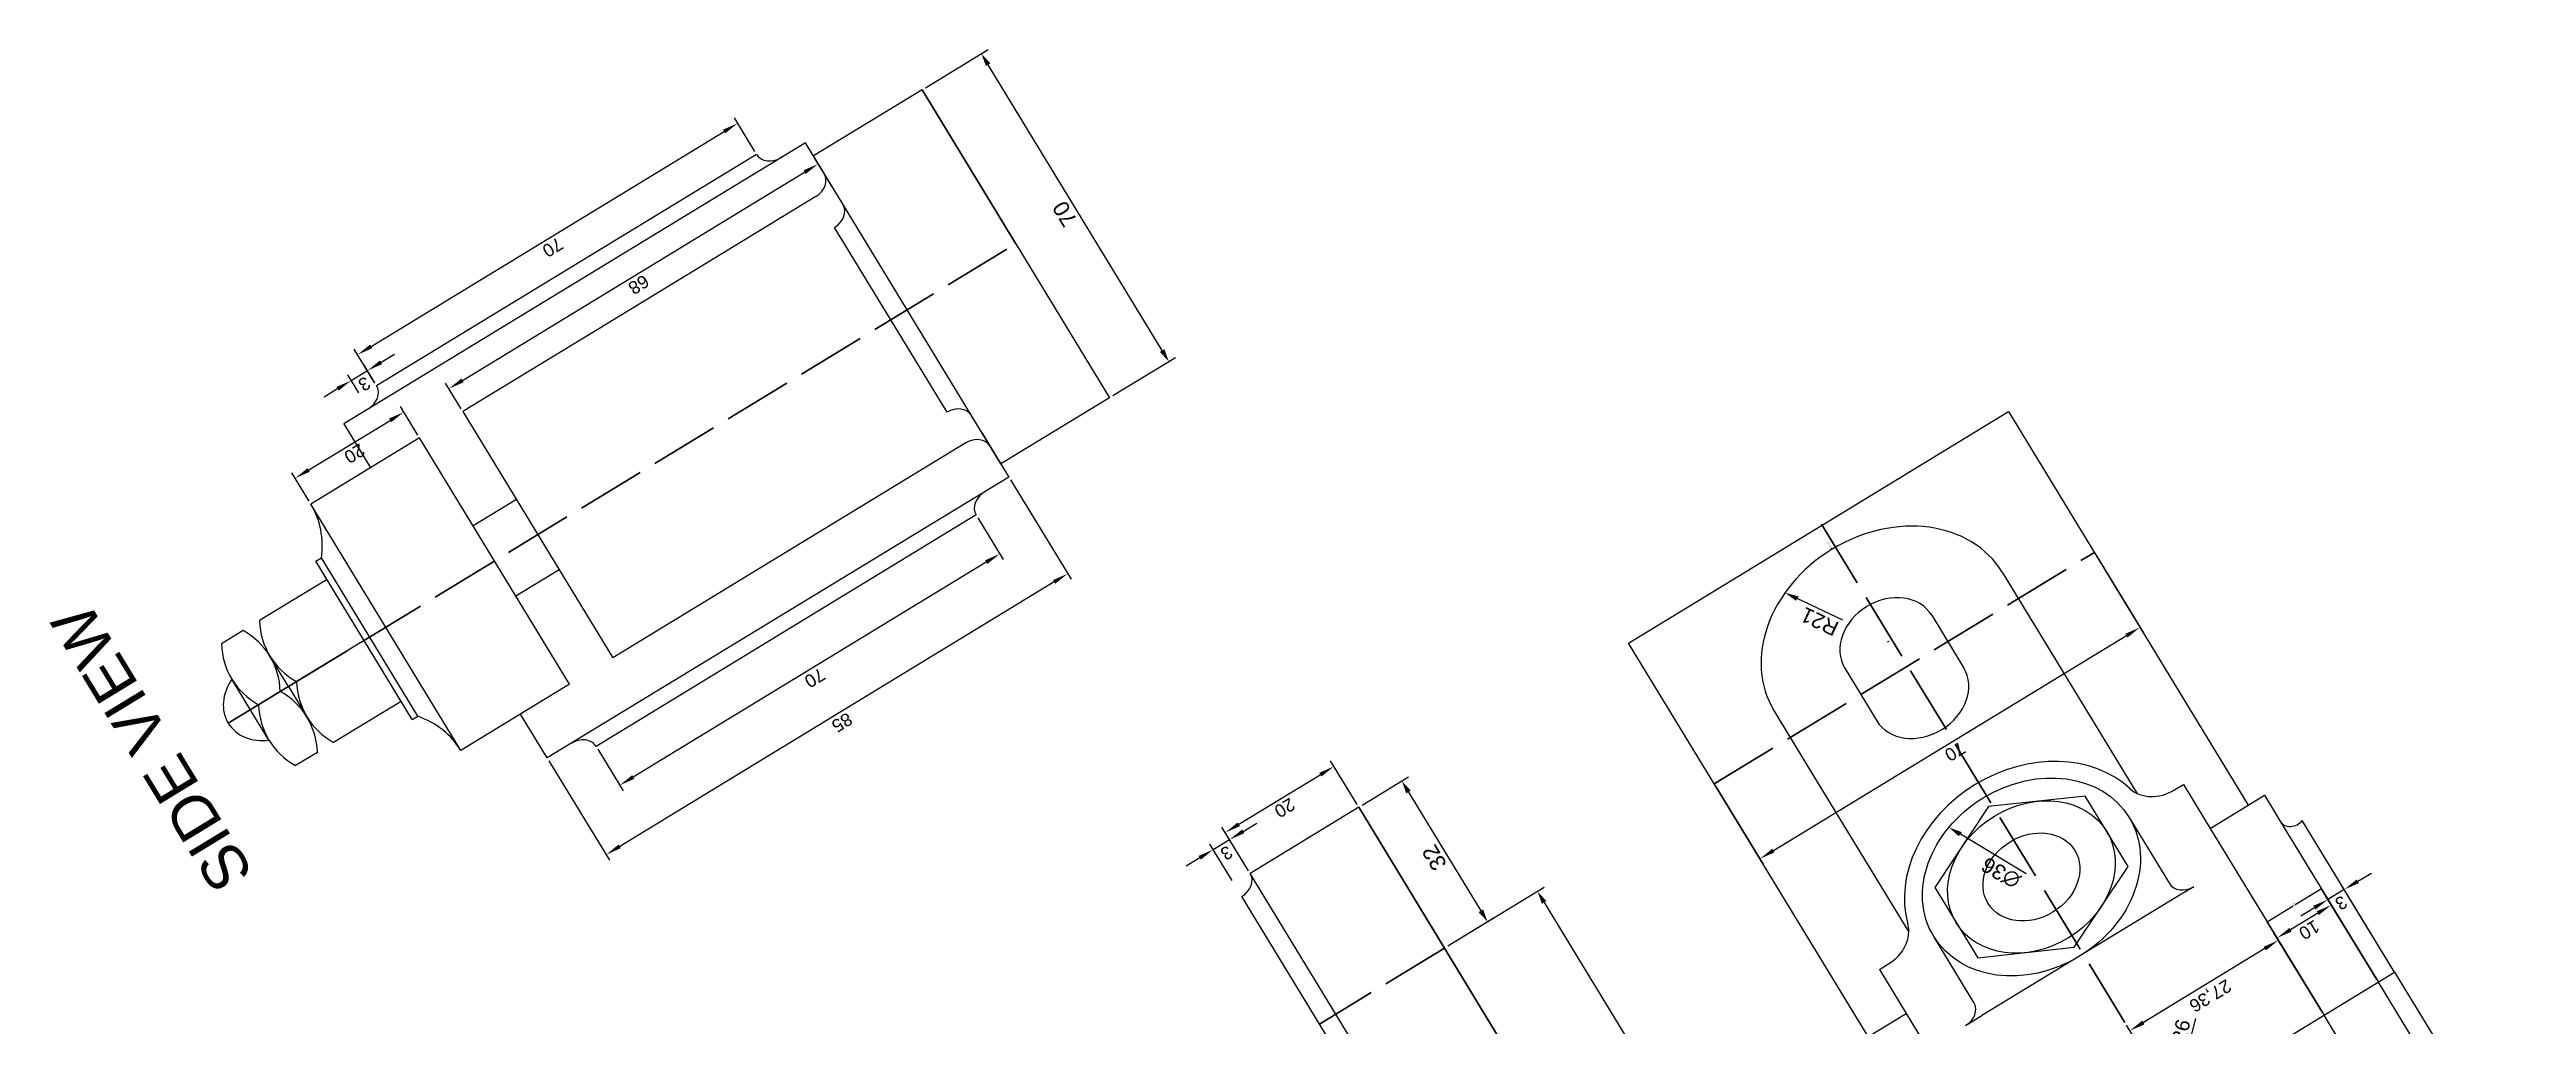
# Model space of a CAD drawing. Header units: millimetres. Extents: x -281317 to 3636, y -109880 to 77184.
# Drawn here: x -107881 to -92211, y 68128 to 74308 of the extents above; entities that cross this region are included whole.
import ezdxf

# ---------------------------------------------------------------- set-up
doc = ezdxf.new("R2010")
doc.units = ezdxf.units.MM
doc.linetypes.add('ACAD_ISO02W100', pattern=[15, 12, -3])
doc.layers.add('1', color=131, linetype='ACAD_ISO02W100', lineweight=106)
doc.layers.add('4', color=1, linetype='Continuous', lineweight=30)
doc.styles.get("Standard").update_dxf_attribs({"font": 'arial.ttf'})
doc.dimstyles.new('ISO-25', dxfattribs={"dimtxt": 2.5, "dimasz": 2.5, "dimexe": 1.25, "dimexo": 0.625, "dimtad": 1, "dimtxsty": 'Standard', "dimcen": 2.5, "dimclrd": 3, "dimadec": 0, "dimazin": 0, "dimtfac": 1, "dimtmove": 0, "dimatfit": 3, "dimfxl": 1, "dimarcsym": 0})
doc.dimstyles.get("Standard").update_dxf_attribs({"dimtxt": 0.18, "dimasz": 0.18, "dimexe": 0.18, "dimexo": 0.0625, "dimgap": 0.09, "dimtad": 0, "dimtih": 1, "dimtoh": 1, "dimdec": 4, "dimzin": 0, "dimdsep": 46, "dimtxsty": 'Standard', "dimcen": 0.09, "dimadec": 0, "dimazin": 0, "dimtfac": 1, "dimtdec": 4, "dimtofl": 0, "dimtmove": 0, "dimatfit": 3, "dimfxl": 1, "dimtolj": 1, "dimtzin": 0, "dimarcsym": 0})

# ---------------------------------------------------------------- blocks, each defined once
blk = doc.blocks.new('*D102')
at = {"color": 0, "lineweight": -2, "transparency": 16777216}
for p, q in [((3308.49, 1181.91), (3311.61, 1181.91)), ((3311.43, 1181.73), (3311.43, 1177.09)), ((3311.43, 1172.09), (3311.43, 1176.73)), ((3308.49, 1171.91), (3311.61, 1171.91))]:
    blk.add_line(p, q, dxfattribs=at)
at = {"color": 0, "transparency": 16777216}
for points in [[(3311.4, 1181.73), (3311.46, 1181.73), (3311.43, 1181.91)], [(3311.4, 1172.09), (3311.46, 1172.09), (3311.43, 1171.91)]]:
    blk.add_solid(points, dxfattribs=at)
at = {"layer": 'Defpoints', "color": 0, "transparency": 16777216}
for p in [(3308.43, 1181.91), (3311.43, 1181.91), (3308.43, 1171.91)]:
    blk.add_point(p, dxfattribs=at)
at = {"color": 0, "transparency": 16777216, "insert": (3311.43, 1176.91), "char_height": 0.18, "attachment_point": 5}
blk.add_mtext('\\A1;10.0000', dxfattribs=at)
blk = doc.blocks.new('*D103')
at = {"layer": '4', "color": 0, "lineweight": -2, "transparency": 16777216}
for p, q in [((3396.09, 1209.91), (3396.27, 1209.91)), ((3396.18, 1209.82), (3396.18, 1210)), ((3417.54, 1209.91), (3417.36, 1209.91))]:
    blk.add_line(p, q, dxfattribs=at)
at = {"layer": '4', "color": 0, "transparency": 16777216}
blk.add_solid([(3417.36, 1209.94), (3417.36, 1209.88), (3417.18, 1209.91)], dxfattribs=at)
at = {"layer": 'Defpoints', "color": 0, "transparency": 16777216}
for p in [(3396.18, 1209.91), (3417.18, 1209.91)]:
    blk.add_point(p, dxfattribs=at)
at = {"layer": '4', "color": 0, "transparency": 16777216, "insert": (3418.16, 1209.91), "char_height": 0.18, "attachment_point": 5}
blk.add_mtext('\\A1;R21.0000', dxfattribs=at)
blk = doc.blocks.new('*D173')
at = {"color": 3, "lineweight": -2, "transparency": 16777216}
for p, q in [((3429.86, 1320.1), (3429.86, 1322.6)), ((3429.86, 1317.6), (3429.86, 1314.6)), ((3429.86, 1312.1), (3429.86, 1309.6))]:
    blk.add_line(p, q, dxfattribs=at)
at = {"color": 0, "lineweight": -2, "transparency": 16777216}
for p, q in [((3422.8, 1317.6), (3431.11, 1317.6)), ((3422.8, 1314.6), (3431.11, 1314.6))]:
    blk.add_line(p, q, dxfattribs=at)
at = {"color": 3, "transparency": 16777216}
for points in [[(3429.44, 1320.1), (3430.27, 1320.1), (3429.86, 1317.6)], [(3429.44, 1312.1), (3430.27, 1312.1), (3429.86, 1314.6)]]:
    blk.add_solid(points, dxfattribs=at)
at = {"layer": 'Defpoints', "color": 0, "transparency": 16777216}
for p in [(3422.18, 1317.6), (3422.18, 1314.6), (3429.86, 1314.6)]:
    blk.add_point(p, dxfattribs=at)
at = {"color": 0, "transparency": 16777216, "insert": (3427.96, 1316.1), "char_height": 2.5, "attachment_point": 5, "rotation": 90}
blk.add_mtext('3', dxfattribs=at)
blk = doc.blocks.new('*D174')
at = {"color": 0, "lineweight": -2, "transparency": 16777216}
for p, q in [((3422.8, 1314.6), (3432.72, 1314.6)), ((3422.8, 1294.6), (3432.72, 1294.6))]:
    blk.add_line(p, q, dxfattribs=at)
at = {"color": 3, "lineweight": -2, "transparency": 16777216}
blk.add_line((3431.47, 1312.1), (3431.47, 1297.1), dxfattribs=at)
at = {"color": 3, "transparency": 16777216}
for points in [[(3431.05, 1312.1), (3431.89, 1312.1), (3431.47, 1314.6)], [(3431.05, 1297.1), (3431.89, 1297.1), (3431.47, 1294.6)]]:
    blk.add_solid(points, dxfattribs=at)
at = {"layer": 'Defpoints', "color": 0, "transparency": 16777216}
for p in [(3422.18, 1314.6), (3422.18, 1294.6), (3431.47, 1294.6)]:
    blk.add_point(p, dxfattribs=at)
at = {"color": 0, "transparency": 16777216, "insert": (3429.57, 1304.6), "char_height": 2.5, "attachment_point": 5, "rotation": 90}
blk.add_mtext('20', dxfattribs=at)
blk = doc.blocks.new('*D175')
at = {"color": 0, "lineweight": -2, "transparency": 16777216}
for p, q in [((3390.18, 1293.97), (3390.18, 1285.41)), ((3422.18, 1293.97), (3422.18, 1285.41))]:
    blk.add_line(p, q, dxfattribs=at)
at = {"color": 3, "lineweight": -2, "transparency": 16777216}
blk.add_line((3419.68, 1286.66), (3392.68, 1286.66), dxfattribs=at)
at = {"color": 3, "transparency": 16777216}
for points in [[(3392.68, 1287.08), (3392.68, 1286.24), (3390.18, 1286.66)], [(3419.68, 1287.08), (3419.68, 1286.24), (3422.18, 1286.66)]]:
    blk.add_solid(points, dxfattribs=at)
at = {"layer": 'Defpoints', "color": 0, "transparency": 16777216}
for p in [(3390.18, 1294.6), (3422.18, 1294.6), (3390.18, 1286.66)]:
    blk.add_point(p, dxfattribs=at)
at = {"color": 0, "transparency": 16777216, "insert": (3406.18, 1288.56), "char_height": 2.5, "attachment_point": 5}
blk.add_mtext('32', dxfattribs=at)
blk = doc.blocks.new('*D176')
at = {"color": 0, "lineweight": -2, "transparency": 16777216}
for p, q in [((3190.18, 1293.97), (3190.18, 1276.22)), ((3390.18, 1293.97), (3390.18, 1276.22))]:
    blk.add_line(p, q, dxfattribs=at)
at = {"color": 3, "lineweight": -2, "transparency": 16777216}
blk.add_line((3387.68, 1277.47), (3192.68, 1277.47), dxfattribs=at)
at = {"color": 3, "transparency": 16777216}
for points in [[(3192.68, 1277.88), (3192.68, 1277.05), (3190.18, 1277.47)], [(3387.68, 1277.88), (3387.68, 1277.05), (3390.18, 1277.47)]]:
    blk.add_solid(points, dxfattribs=at)
at = {"layer": 'Defpoints', "color": 0, "transparency": 16777216}
for p in [(3190.18, 1294.6), (3390.18, 1294.6), (3190.18, 1277.47)]:
    blk.add_point(p, dxfattribs=at)
at = {"color": 0, "transparency": 16777216, "insert": (3290.18, 1279.37), "char_height": 2.5, "attachment_point": 5}
blk.add_mtext('200', dxfattribs=at)
blk = doc.blocks.new('*D185')
at = {"color": 0, "lineweight": -2, "transparency": 16777216}
for p, q in [((3290.8, 1209.27), (3308.48, 1209.27)), ((3290.8, 1181.91), (3308.48, 1181.91))]:
    blk.add_line(p, q, dxfattribs=at)
at = {"color": 3, "lineweight": -2, "transparency": 16777216}
blk.add_line((3307.23, 1184.41), (3307.23, 1206.77), dxfattribs=at)
at = {"color": 3, "transparency": 16777216}
for points in [[(3306.81, 1206.77), (3307.64, 1206.77), (3307.23, 1209.27)], [(3306.81, 1184.41), (3307.64, 1184.41), (3307.23, 1181.91)]]:
    blk.add_solid(points, dxfattribs=at)
at = {"layer": 'Defpoints', "color": 0, "transparency": 16777216}
for p in [(3290.18, 1209.27), (3307.23, 1209.27), (3290.18, 1181.91)]:
    blk.add_point(p, dxfattribs=at)
at = {"color": 0, "transparency": 16777216, "insert": (3305.1, 1195.59), "char_height": 2.5, "attachment_point": 5, "rotation": 90}
blk.add_mtext('27,36', dxfattribs=at)
blk = doc.blocks.new('*D186')
at = {"color": 0, "lineweight": -2, "transparency": 16777216}
for p, q in [((3290.8, 1181.91), (3309, 1181.91)), ((3290.8, 1171.91), (3309, 1171.91))]:
    blk.add_line(p, q, dxfattribs=at)
at = {"color": 3, "lineweight": -2, "transparency": 16777216}
blk.add_line((3307.75, 1174.41), (3307.75, 1179.41), dxfattribs=at)
at = {"color": 3, "transparency": 16777216}
for points in [[(3307.34, 1179.41), (3308.17, 1179.41), (3307.75, 1181.91)], [(3307.34, 1174.41), (3308.17, 1174.41), (3307.75, 1171.91)]]:
    blk.add_solid(points, dxfattribs=at)
at = {"layer": 'Defpoints', "color": 0, "transparency": 16777216}
for p in [(3290.18, 1181.91), (3307.75, 1181.91), (3290.18, 1171.91)]:
    blk.add_point(p, dxfattribs=at)
at = {"color": 0, "transparency": 16777216, "insert": (3305.85, 1176.91), "char_height": 2.5, "attachment_point": 5, "rotation": 90}
blk.add_mtext('10', dxfattribs=at)
blk = doc.blocks.new('*D187')
at = {"color": 3, "lineweight": -2, "transparency": 16777216}
for p, q in [((3309, 1174.41), (3309, 1176.91)), ((3309, 1168.91), (3309, 1171.91)), ((3309, 1166.41), (3309, 1163.91))]:
    blk.add_line(p, q, dxfattribs=at)
at = {"color": 0, "lineweight": -2, "transparency": 16777216}
for p, q in [((3290.8, 1171.91), (3310.25, 1171.91)), ((3290.8, 1168.91), (3310.25, 1168.91))]:
    blk.add_line(p, q, dxfattribs=at)
at = {"color": 3, "transparency": 16777216}
for points in [[(3308.59, 1174.41), (3309.42, 1174.41), (3309, 1171.91)], [(3308.59, 1166.41), (3309.42, 1166.41), (3309, 1168.91)]]:
    blk.add_solid(points, dxfattribs=at)
at = {"layer": 'Defpoints', "color": 0, "transparency": 16777216}
for p in [(3290.18, 1171.91), (3309, 1171.91), (3290.18, 1168.91)]:
    blk.add_point(p, dxfattribs=at)
at = {"color": 0, "transparency": 16777216, "insert": (3307.1, 1170.41), "char_height": 2.5, "attachment_point": 5, "rotation": 90}
blk.add_mtext('3', dxfattribs=at)
blk = doc.blocks.new('*D189')
at = {"color": 3, "lineweight": -2, "transparency": 16777216}
for p, q in [((3290.18, 1209.91), (3294.77, 1206.04)), ((3302.63, 1199.42), (3296.68, 1204.43))]:
    blk.add_line(p, q, dxfattribs=at)
at = {"color": 3, "transparency": 16777216}
blk.add_solid([(3296.95, 1204.75), (3296.41, 1204.12), (3294.77, 1206.04)], dxfattribs=at)
at = {"layer": 'Defpoints', "color": 0, "transparency": 16777216}
for p in [(3290.18, 1209.91), (3294.77, 1206.04)]:
    blk.add_point(p, dxfattribs=at)
at = {"color": 0, "transparency": 16777216, "insert": (3301.84, 1202.58), "char_height": 2.5, "attachment_point": 5, "rotation": 319.9103}
blk.add_mtext('R6', dxfattribs=at)
blk = doc.blocks.new('*D190')
at = {"color": 3, "lineweight": -2, "transparency": 16777216}
blk.add_line((3343.73, 1210.36), (3356.95, 1215.96), dxfattribs=at)
at = {"color": 3, "transparency": 16777216}
blk.add_solid([(3356.78, 1216.35), (3357.11, 1215.58), (3359.25, 1216.94)], dxfattribs=at)
at = {"layer": 'Defpoints', "color": 0, "transparency": 16777216}
for p in [(3359.25, 1216.94), (3326.11, 1202.88)]:
    blk.add_point(p, dxfattribs=at)
at = {"color": 0, "transparency": 16777216, "insert": (3346.44, 1213.65), "char_height": 2.5, "attachment_point": 5, "rotation": 22.9923}
blk.add_mtext('∅36', dxfattribs=at)
blk = doc.blocks.new('*D191')
at = {"color": 3, "lineweight": -2, "transparency": 16777216}
blk.add_line((3404.35, 1214.26), (3412.51, 1218.6), dxfattribs=at)
at = {"color": 3, "transparency": 16777216}
blk.add_solid([(3412.31, 1218.97), (3412.71, 1218.23), (3414.72, 1219.78)], dxfattribs=at)
at = {"layer": 'Defpoints', "color": 0, "transparency": 16777216}
for p in [(3414.72, 1219.78), (3396.18, 1209.91)]:
    blk.add_point(p, dxfattribs=at)
at = {"color": 0, "transparency": 16777216, "insert": (3406.44, 1217.5), "char_height": 2.5, "attachment_point": 5, "rotation": 28.0261}
blk.add_mtext('R21', dxfattribs=at)
blk = doc.blocks.new('*D192')
at = {"color": 0, "lineweight": -2, "transparency": 16777216}
for p, q in [((3389.55, 1244.91), (3371.87, 1244.91)), ((3389.55, 1174.91), (3371.87, 1174.91))]:
    blk.add_line(p, q, dxfattribs=at)
at = {"color": 3, "lineweight": -2, "transparency": 16777216}
blk.add_line((3373.12, 1242.41), (3373.12, 1177.41), dxfattribs=at)
at = {"color": 3, "transparency": 16777216}
for points in [[(3372.71, 1242.41), (3373.54, 1242.41), (3373.12, 1244.91)], [(3372.71, 1177.41), (3373.54, 1177.41), (3373.12, 1174.91)]]:
    blk.add_solid(points, dxfattribs=at)
at = {"layer": 'Defpoints', "color": 0, "transparency": 16777216}
for p in [(3390.18, 1244.91), (3373.12, 1174.91), (3390.18, 1174.91)]:
    blk.add_point(p, dxfattribs=at)
at = {"color": 0, "transparency": 16777216, "insert": (3371.22, 1209.91), "char_height": 2.5, "attachment_point": 5, "rotation": 90}
blk.add_mtext('70', dxfattribs=at)
blk = doc.blocks.new('*D193')
at = {"color": 0, "lineweight": -2, "transparency": 16777216}
for p, q in [((3508.69, 1392.1), (3499.22, 1392.1)), ((3508.69, 1322.1), (3499.22, 1322.1))]:
    blk.add_line(p, q, dxfattribs=at)
at = {"color": 3, "lineweight": -2, "transparency": 16777216}
blk.add_line((3500.47, 1324.6), (3500.47, 1389.6), dxfattribs=at)
at = {"color": 3, "transparency": 16777216}
for points in [[(3500.06, 1389.6), (3500.89, 1389.6), (3500.47, 1392.1)], [(3500.06, 1324.6), (3500.89, 1324.6), (3500.47, 1322.1)]]:
    blk.add_solid(points, dxfattribs=at)
at = {"layer": 'Defpoints', "color": 0, "transparency": 16777216}
for p in [(3500.47, 1392.1), (3509.31, 1392.1), (3509.31, 1322.1)]:
    blk.add_point(p, dxfattribs=at)
at = {"color": 0, "transparency": 16777216, "insert": (3498.57, 1357.1), "char_height": 2.5, "attachment_point": 5, "rotation": 90}
blk.add_mtext('70', dxfattribs=at)
blk = doc.blocks.new('*D194')
at = {"color": 0, "lineweight": -2, "transparency": 16777216}
for p, q in [((3511.69, 1399.6), (3489.08, 1399.6)), ((3511.69, 1314.6), (3489.08, 1314.6))]:
    blk.add_line(p, q, dxfattribs=at)
at = {"color": 3, "lineweight": -2, "transparency": 16777216}
blk.add_line((3490.33, 1317.1), (3490.33, 1397.1), dxfattribs=at)
at = {"color": 3, "transparency": 16777216}
for points in [[(3489.92, 1397.1), (3490.75, 1397.1), (3490.33, 1399.6)], [(3489.92, 1317.1), (3490.75, 1317.1), (3490.33, 1314.6)]]:
    blk.add_solid(points, dxfattribs=at)
at = {"layer": 'Defpoints', "color": 0, "transparency": 16777216}
for p in [(3490.33, 1399.6), (3512.31, 1399.6), (3512.31, 1314.6)]:
    blk.add_point(p, dxfattribs=at)
at = {"color": 0, "transparency": 16777216, "insert": (3488.43, 1357.1), "char_height": 2.5, "attachment_point": 5, "rotation": 90}
blk.add_mtext('85', dxfattribs=at)
blk = doc.blocks.new('*D195')
at = {"color": 3, "lineweight": -2, "transparency": 16777216}
for p, q in [((3594.75, 1397.58), (3594.75, 1400.08)), ((3594.75, 1395.08), (3594.75, 1392.08)), ((3594.75, 1389.58), (3594.75, 1387.08))]:
    blk.add_line(p, q, dxfattribs=at)
at = {"color": 0, "lineweight": -2, "transparency": 16777216}
for p, q in [((3591.94, 1395.08), (3596, 1395.08)), ((3591.94, 1392.08), (3596, 1392.08))]:
    blk.add_line(p, q, dxfattribs=at)
at = {"color": 3, "transparency": 16777216}
for points in [[(3594.33, 1397.58), (3595.16, 1397.58), (3594.75, 1395.08)], [(3594.33, 1389.58), (3595.16, 1389.58), (3594.75, 1392.08)]]:
    blk.add_solid(points, dxfattribs=at)
at = {"layer": 'Defpoints', "color": 0, "transparency": 16777216}
for p in [(3591.31, 1395.08), (3591.31, 1392.08), (3594.75, 1392.08)]:
    blk.add_point(p, dxfattribs=at)
at = {"color": 0, "transparency": 16777216, "insert": (3592.85, 1393.58), "char_height": 2.5, "attachment_point": 5, "rotation": 90}
blk.add_mtext('3', dxfattribs=at)
blk = doc.blocks.new('*D196')
at = {"color": 0, "lineweight": -2, "transparency": 16777216}
for p, q in [((3591.94, 1392.1), (3599.63, 1392.1)), ((3591.94, 1322.1), (3599.63, 1322.1))]:
    blk.add_line(p, q, dxfattribs=at)
at = {"color": 3, "lineweight": -2, "transparency": 16777216}
blk.add_line((3598.38, 1389.6), (3598.38, 1324.6), dxfattribs=at)
at = {"color": 3, "transparency": 16777216}
for points in [[(3597.97, 1389.6), (3598.8, 1389.6), (3598.38, 1392.1)], [(3597.97, 1324.6), (3598.8, 1324.6), (3598.38, 1322.1)]]:
    blk.add_solid(points, dxfattribs=at)
at = {"layer": 'Defpoints', "color": 0, "transparency": 16777216}
for p in [(3591.31, 1392.1), (3591.31, 1322.1), (3598.38, 1322.1)]:
    blk.add_point(p, dxfattribs=at)
at = {"color": 0, "transparency": 16777216, "insert": (3596.48, 1357.1), "char_height": 2.5, "attachment_point": 5, "rotation": 90}
blk.add_mtext('70', dxfattribs=at)
blk = doc.blocks.new('*D197')
at = {"color": 0, "lineweight": -2, "transparency": 16777216}
for p, q in [((3578.94, 1410.6), (3585.44, 1410.6)), ((3578.94, 1390.6), (3585.44, 1390.6))]:
    blk.add_line(p, q, dxfattribs=at)
at = {"color": 3, "lineweight": -2, "transparency": 16777216}
blk.add_line((3584.19, 1408.1), (3584.19, 1393.1), dxfattribs=at)
at = {"color": 3, "transparency": 16777216}
for points in [[(3583.78, 1408.1), (3584.61, 1408.1), (3584.19, 1410.6)], [(3583.78, 1393.1), (3584.61, 1393.1), (3584.19, 1390.6)]]:
    blk.add_solid(points, dxfattribs=at)
at = {"layer": 'Defpoints', "color": 0, "transparency": 16777216}
for p in [(3578.31, 1410.6), (3578.31, 1390.6), (3584.19, 1390.6)]:
    blk.add_point(p, dxfattribs=at)
at = {"color": 0, "transparency": 16777216, "insert": (3582.29, 1400.6), "char_height": 2.5, "attachment_point": 5, "rotation": 90}
blk.add_mtext('20', dxfattribs=at)
blk = doc.blocks.new('*D198')
at = {"color": 0, "lineweight": -2, "transparency": 16777216}
for p, q in [((3578.94, 1382.6), (3584.76, 1382.6)), ((3578.94, 1314.6), (3584.76, 1314.6))]:
    blk.add_line(p, q, dxfattribs=at)
at = {"color": 3, "lineweight": -2, "transparency": 16777216}
blk.add_line((3583.51, 1380.1), (3583.51, 1317.1), dxfattribs=at)
at = {"color": 3, "transparency": 16777216}
for points in [[(3583.1, 1380.1), (3583.93, 1380.1), (3583.51, 1382.6)], [(3583.1, 1317.1), (3583.93, 1317.1), (3583.51, 1314.6)]]:
    blk.add_solid(points, dxfattribs=at)
at = {"layer": 'Defpoints', "color": 0, "transparency": 16777216}
for p in [(3578.31, 1382.6), (3578.31, 1314.6), (3583.51, 1314.6)]:
    blk.add_point(p, dxfattribs=at)
at = {"color": 0, "transparency": 16777216, "insert": (3581.61, 1348.6), "char_height": 2.5, "attachment_point": 5, "rotation": 90}
blk.add_mtext('68', dxfattribs=at)
blk = doc.blocks.new('*D199')
at = {"color": 0, "lineweight": -2, "transparency": 16777216}
for p, q in [((3515.31, 1293.97), (3515.31, 1282.41)), ((3585.31, 1293.97), (3585.31, 1282.41))]:
    blk.add_line(p, q, dxfattribs=at)
at = {"color": 3, "lineweight": -2, "transparency": 16777216}
blk.add_line((3517.81, 1283.66), (3582.81, 1283.66), dxfattribs=at)
at = {"color": 3, "transparency": 16777216}
for points in [[(3517.81, 1284.07), (3517.81, 1283.24), (3515.31, 1283.66)], [(3582.81, 1284.07), (3582.81, 1283.24), (3585.31, 1283.66)]]:
    blk.add_solid(points, dxfattribs=at)
at = {"layer": 'Defpoints', "color": 0, "transparency": 16777216}
for p in [(3515.31, 1294.6), (3585.31, 1294.6), (3585.31, 1283.66)]:
    blk.add_point(p, dxfattribs=at)
at = {"color": 0, "transparency": 16777216, "insert": (3550.31, 1285.56), "char_height": 2.5, "attachment_point": 5}
blk.add_mtext('70', dxfattribs=at)
blk = doc.blocks.new('19je0411-assignment2')
for p, q in [((3543.38731, 1435.53982), (3557.23731, 1435.53982)), ((3550.31231, 1430.03982), (3550.31231, 1434.03982)), ((3550.31231, 1428.53982), (3543.38731, 1428.53982)), ((3550.31231, 1428.53982), (3557.23731, 1428.53982)), ((3550.31231, 1414.59942), (3550.31231, 1427.03982)), ((3532.31231, 1414.59942), (3568.31231, 1414.59942)), ((3532.31231, 1414.59942), (3532.31231, 1413.59942)), ((3568.31231, 1414.59942), (3568.31231, 1413.59942)), ((3522.31231, 1390.59942), (3522.31231, 1410.59942)), ((3522.31231, 1410.59942), (3578.31231, 1410.59942)), ((3532.31231, 1413.59942), (3568.31231, 1413.59942)), ((3578.31231, 1390.59942), (3578.31231, 1410.59942)), ((3512.31231, 1314.59942), (3512.31231, 1399.59942)), ((3512.31231, 1399.59942), (3522.31231, 1399.59942)), ((3588.31231, 1399.59942), (3578.31231, 1399.59942)), ((3588.31231, 1314.59942), (3588.31231, 1399.59942)), ((3509.31231, 1322.09942), (3509.31231, 1392.09942)), ((3591.31231, 1322.09942), (3591.31231, 1392.09942)), ((3522.31231, 1390.59942), (3578.31231, 1390.59942)), ((3542.31231, 1382.59942), (3542.31231, 1390.59942)), ((3558.31231, 1382.59942), (3558.31231, 1390.59942)), ((3522.31231, 1357.59942), (3522.31231, 1382.59942)), ((3578.31231, 1382.59942), (3522.31231, 1382.59942)), ((3578.31231, 1357.59942), (3578.31231, 1382.59942)), ((3522.31231, 1317.59942), (3522.31231, 1357.59942)), ((3578.31231, 1317.59942), (3578.31231, 1357.59942)), ((3363.67907, 1317.59942), (3419.17907, 1317.59942)), ((3529.31231, 1317.59942), (3571.31231, 1317.59942)), ((3290.17907, 1314.59942), (3422.17907, 1314.59942)), ((3422.17907, 1294.59942), (3422.17907, 1314.59942)), ((3522.31231, 1314.59942), (3512.31231, 1314.59942)), ((3515.31231, 1314.59942), (3585.31231, 1314.59942)), ((3515.31231, 1294.59942), (3515.31231, 1314.59942)), ((3578.31231, 1314.59942), (3588.31231, 1314.59942)), ((3585.31231, 1294.59942), (3585.31231, 1314.59942)), ((3390.17907, 1294.59942), (3190.17907, 1294.59942)), ((3290.17907, 1294.59942), (3422.17907, 1294.59942)), ((3422.17907, 1294.59942), (3390.17907, 1294.59942)), ((3390.17907, 1294.59942), (3422.17907, 1294.59942)), ((3290.17907, 1250.90844), (3290.17907, 1168.90844)), ((3290.17907, 1250.90844), (3290.17907, 1168.90844)), ((3332.67907, 1247.90844), (3332.67907, 1237.90844)), ((3332.67907, 1244.90844), (3422.17907, 1244.90844)), ((3422.17907, 1244.90844), (3422.17907, 1174.90844)), ((3332.67907, 1237.90844), (3290.17907, 1237.90844)), ((3342.67907, 1237.90844), (3332.67907, 1237.90844)), ((3342.67907, 1237.90844), (3342.67907, 1236.23334)), ((3324.67907, 1230.90844), (3324.67907, 1227.90844)), ((3324.67907, 1191.90844), (3324.67907, 1227.90844)), ((3327.67907, 1227.90844), (3342.67907, 1227.90844)), ((3384.17907, 1230.90844), (3345.91402, 1230.90844)), ((3396.17907, 1230.90844), (3384.17907, 1230.90844)), ((3396.17907, 1217.90844), (3384.17907, 1217.90844)), ((3396.17907, 1201.90844), (3384.17907, 1201.90844)), ((3324.67907, 1188.90844), (3324.67907, 1191.90844)), ((3342.67907, 1191.90844), (3327.67907, 1191.90844)), ((3384.17907, 1188.90844), (3345.91402, 1188.90844)), ((3396.17907, 1188.90844), (3384.17907, 1188.90844)), ((3247.67907, 1181.90844), (3290.17907, 1181.90844)), ((3332.67907, 1181.90844), (3290.17907, 1181.90844)), ((3332.67907, 1181.90844), (3332.67907, 1171.90844)), ((3342.67907, 1181.90844), (3332.67907, 1181.90844)), ((3342.67907, 1183.58355), (3342.67907, 1181.90844)), ((3422.17907, 1174.90844), (3332.67907, 1174.90844)), ((3253.67907, 1171.90844), (3290.17907, 1171.90844)), ((3326.67907, 1171.90844), (3290.17907, 1171.90844)), ((3332.67907, 1171.90844), (3326.67907, 1171.90844)), ((3290.17907, 1168.90844), (3255.67907, 1168.90844)), ((3290.17907, 1168.90844), (3324.67907, 1168.90844))]:
    blk.add_line(p, q)
for points in [[(3536.46231, 1430.03982), (3536.46231, 1434.03982)], [(3564.16231, 1430.03982), (3564.16231, 1434.03982)], [(3536.46231, 1414.59942), (3536.46231, 1427.03982)], [(3564.16231, 1414.59942), (3564.16231, 1427.03982)], [(3550.31231, 1294.59942), (3585.31231, 1294.59942), (3515.31231, 1294.59942)]]:
    blk.add_lwpolyline(points)
blk.add_lwpolyline([(3334.68277, 1223.75844), (3326.68647, 1209.90844), (3334.68277, 1196.05844), (3350.67537, 1196.05844), (3358.67168, 1209.90844), (3350.67537, 1223.75844)], close=True)
for radius in [18, 13.85, 8]:
    blk.add_circle((3342.67907, 1209.90844), radius)
for centre, radius, start, end in [((3550.31231, 1431.71708), 7.91005, 28.8995654, 151.1004346), ((3543.38731, 1418.80461), 16.73521, 65.5563404, 114.4436596), ((3557.23731, 1418.80461), 16.73521, 65.5563404, 114.4436596), ((3543.38731, 1445.27503), 16.73521, 245.5563404, 294.4436596), ((3557.23731, 1445.27503), 16.73521, 245.5563404, 294.4436596), ((3543.38731, 1411.80461), 16.73521, 65.5563404, 114.4436596), ((3557.23731, 1411.80461), 16.73521, 65.5563404, 114.4436596), ((3522.31231, 1428.76609), 18.16667, 270, 303.3984885), ((3578.31231, 1428.76609), 18.16667, 236.6015115, 270), ((3509.31231, 1395.07923), 2.97981, 270, 0.3882336), ((3591.31231, 1395.07923), 2.97981, 179.6117664, 270), ((3509.31231, 1319.09942), 3, 0, 90), ((3591.31231, 1319.09942), 3, 90, 180), ((3422.17907, 1317.59942), 3, 180, 270), ((3519.31231, 1317.59942), 3, 270, 0), ((3526.31231, 1317.59942), 3, 270, 0), ((3574.31231, 1317.59942), 3, 180, 270), ((3581.31231, 1317.59942), 3, 180, 270), ((3348.67907, 1236.23334), 6, 180, 257.1604116), ((3327.67907, 1230.90844), 3, 180, 270), ((3342.67907, 1209.90844), 21, 282.8395884, 77.1604116), ((3396.17907, 1209.90844), 21, 270, 90), ((3384.17907, 1209.90844), 8, 90, 270), ((3396.17907, 1209.90844), 8, 270, 90), ((3327.67907, 1188.90844), 3, 90, 180), ((3348.67907, 1183.58355), 6, 102.8395884, 180), ((3326.67907, 1169.74178), 2.16667, 90, 202.6198649)]:
    blk.add_arc(centre, radius, start, end)
at = {"layer": '1'}
for p, q in [((3550.31231, 1439.62714), (3550.31231, 1430.03982)), ((3550.31231, 1430.03982), (3550.31231, 1428.53982)), ((3550.31231, 1428.53982), (3550.31231, 1294.59942)), ((3390.17907, 1294.59942), (3390.17907, 1317.59942)), ((3390.17907, 1244.90844), (3390.17907, 1174.90844)), ((3159.07849, 1209.27211), (3423.07849, 1209.27211))]:
    blk.add_line(p, q, dxfattribs=at)
at = {"insert": (3522.67997, 1455.42283), "char_height": 7, "attachment_point": 1}
blk.add_mtext_dynamic_manual_height_columns('SIDE VIEW', width=147.5700765, gutter_width=12.5, heights=[0], dxfattribs=at)
for base, p1, p2, dimstyle, picture, middle in [((3584.19496, 1390.59942), (3578.31231, 1410.59942), (3578.31231, 1390.59942), 'ISO-25', '*D197', (3582.29353, 1400.59942)), ((3490.33191, 1399.59942), (3512.31231, 1314.59942), (3512.31231, 1399.59942), 'ISO-25', '*D194', (3488.43048, 1357.09942)), ((3594.74806, 1392.07923), (3591.31231, 1395.07923), (3591.31231, 1392.07923), 'ISO-25', '*D195', (3592.84578, 1393.57923)), ((3500.47468, 1392.09942), (3509.31231, 1322.09942), (3509.31231, 1392.09942), 'ISO-25', '*D193', (3498.57325, 1357.09942)), ((3598.38408, 1322.09942), (3591.31231, 1392.09942), (3591.31231, 1322.09942), 'ISO-25', '*D196', (3596.48265, 1357.09942)), ((3583.51238, 1314.59942), (3578.31231, 1382.59942), (3578.31231, 1314.59942), 'ISO-25', '*D198', (3581.61095, 1348.59942)), ((3429.85819, 1314.59942), (3422.17907, 1317.59942), (3422.17907, 1314.59942), 'ISO-25', '*D173', (3427.95591, 1316.09942)), ((3431.47086, 1294.59942), (3422.17907, 1314.59942), (3422.17907, 1294.59942), 'ISO-25', '*D174', (3429.56943, 1304.59942)), ((3373.12187, 1174.90844), (3390.17907, 1244.90844), (3390.17907, 1174.90844), 'ISO-25', '*D192', (3371.22044, 1209.90844)), ((3307.22828, 1209.27211), (3290.17907, 1181.90844), (3290.17907, 1209.27211), 'ISO-25', '*D185', (3305.10089, 1195.59028)), ((3307.75476, 1181.90844), (3290.17907, 1171.90844), (3290.17907, 1181.90844), 'ISO-25', '*D186', (3305.85332, 1176.90844)), ((3311.42907, 1181.90844), (3308.42907, 1171.90844), (3308.42907, 1181.90844), 'Standard', '*D102', (3311.42907, 1176.90844)), ((3309.00476, 1171.90844), (3290.17907, 1168.90844), (3290.17907, 1171.90844), 'ISO-25', '*D187', (3307.10247, 1170.40844))]:
    dim = blk.add_linear_dim(base=base, p1=p1, p2=p2, angle=90, dimstyle=dimstyle)
    dim.commit()
    dim.dimension.update_dxf_attribs({"geometry": picture, "text_midpoint": middle})
for base, p1, p2, picture, middle in [((3190.17907, 1277.46553), (3390.17907, 1294.59942), (3190.17907, 1294.59942), '*D176', (3290.17907, 1279.36696)), ((3390.17907, 1286.66129), (3422.17907, 1294.59942), (3390.17907, 1294.59942), '*D175', (3406.17907, 1288.56358)), ((3585.31231, 1283.65507), (3515.31231, 1294.59942), (3585.31231, 1294.59942), '*D199', (3550.31231, 1285.5565))]:
    dim = blk.add_linear_dim(base=base, p1=p1, p2=p2, dimstyle='ISO-25')
    dim.commit()
    dim.dimension.update_dxf_attribs({"geometry": picture, "text_midpoint": middle})
dim = blk.add_radius_dim(center=(3396.17907, 1209.90844), mpoint=(3414.71647, 1219.7758), dimstyle='ISO-25')
dim.commit()
dim.dimension.update_dxf_attribs({"geometry": '*D191', "text_midpoint": (3407.32749, 1215.84269), "dimtype": 164})
dim = blk.add_diameter_dim_2p(p1=(3326.10904, 1202.87752), p2=(3359.24911, 1216.93937), dimstyle='ISO-25')
dim.commit()
dim.dimension.update_dxf_attribs({"geometry": '*D190', "text_midpoint": (3347.20853, 1211.83036), "dimtype": 163})
dim = blk.add_radius_dim(center=(3290.17907, 1209.90844), mpoint=(3294.7693, 1206.04453), dimstyle='ISO-25')
dim.commit()
dim.dimension.update_dxf_attribs({"geometry": '*D189', "text_midpoint": (3301.83856, 1202.57925)})
at = {"layer": '4'}
dim = blk.add_radius_dim(center=(3396.17907, 1209.90844), mpoint=(3417.17907, 1209.90844), dimstyle='Standard', dxfattribs=at)
dim.commit()
dim.dimension.update_dxf_attribs({"geometry": '*D103', "text_midpoint": (3418.15845, 1209.90844)})

msp = doc.modelspace()

# ---------------------------------------------------------------- block references
at = {"xscale": -32.57062386658708, "yscale": -40.21444151863352, "zscale": 32.57062386658708, "rotation": 301.3319347093163}
msp.add_blockref('19je0411-assignment2', (2831.05438, 1378.3945), dxfattribs=at)

doc.saveas('drawing.dxf')
